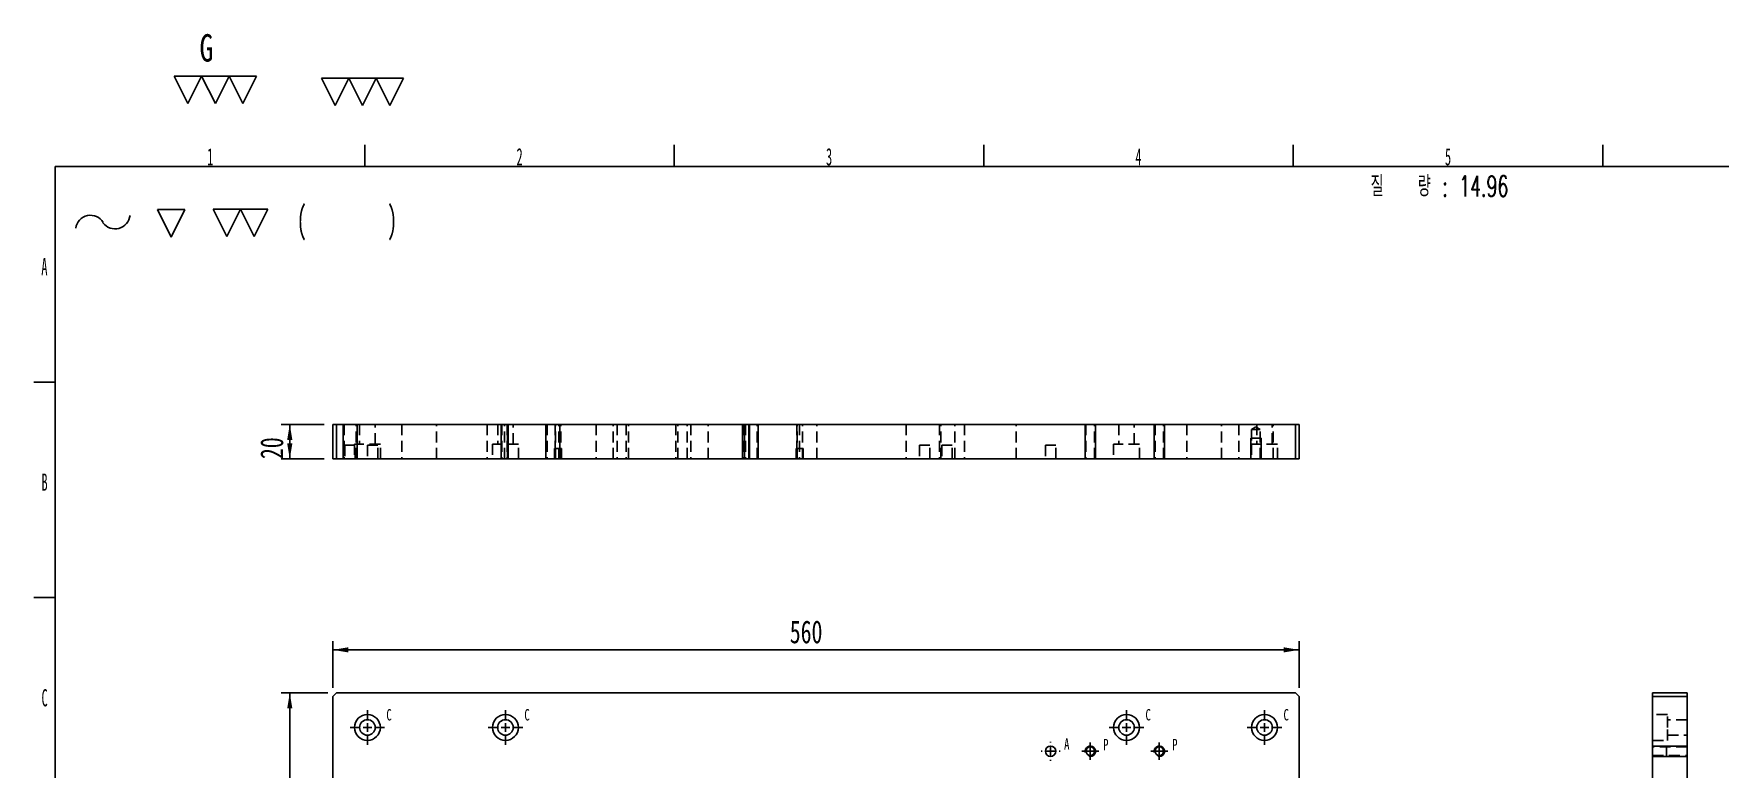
# Model space of a CAD drawing. Header units: millimetres. Extents: x 12 to 1998, y -102 to 1102.
# Drawn here: x 12 to 990, y 676 to 1102 of the extents above; entities that cross this region are included whole.
import ezdxf

# ---------------------------------------------------------------- set-up
doc = ezdxf.new("R2010")
doc.units = ezdxf.units.MM
doc.header["$LTSCALE"] = 5
doc.linetypes.add('CENTERX2', pattern=[20.32, 12.7, -2.54, 2.54, -2.54])
doc.linetypes.add('HIDDEN', pattern=[1.905, 1.27, -0.635])
for name, color, linetype in [('1', 70, 'Continuous'), ('12', 4, 'Continuous'), ('2', 2, 'HIDDEN'), ('3', 1, 'CENTERX2'), ('8', 4, 'Continuous')]:
    doc.layers.add(name, color=color, linetype=linetype)
doc.styles.add('SLDTEXTSTYLE13', font='TXT', dxfattribs={"width": 0.75})
doc.styles.add('SLDTEXTSTYLE18', font='TXT', dxfattribs={"width": 0.623077, "bigfont": 'bigfont'})
doc.styles.add('SLDTEXTSTYLE3', font='TXT', dxfattribs={"width": 0.7})
doc.styles.add('SLDTEXTSTYLE4', font='TXT', dxfattribs={"width": 0.54})
doc.styles.add('SLDTEXTSTYLE6', font='TXT', dxfattribs={"width": 0.525})
doc.dimstyles.new('SLDDIMSTYLE0', dxfattribs={"dimtxt": 15.141195, "dimasz": 9, "dimexe": 0, "dimexo": 0.0625, "dimgap": 3.785299, "dimtad": 1, "dimrnd": 1e-09, "dimzin": 12, "dimdsep": 46, "dimtxsty": 'SLDTEXTSTYLE3', "dimsah": 1, "dimcen": 0.09, "dimadec": 0, "dimazin": 3, "dimtfac": 1, "dimtdec": 3, "dimtofl": 0, "dimtmove": 0, "dimatfit": 3, "dimfxl": 0, "dimfrac": 2, "dimtolj": 1, "dimtzin": 12, "dimarcsym": 0})

# ---------------------------------------------------------------- blocks, each defined once
blk = doc.blocks.new('블록15')
for p, q in [((204.36, 1025.1), (204.36, 1037.6)), ((383.74, 1025.1), (383.74, 1037.6)), ((563.12, 1025.1), (563.12, 1037.6)), ((742.49, 1025.1), (742.49, 1037.6)), ((921.87, 1025.1), (921.87, 1037.6)), ((1460, 1025.1), (24.99, 1025.1)), ((24.99, 1025.1), (24.99, 25.09)), ((24.99, 900.09), (12.48, 900.09)), ((24.99, 775.09), (12.48, 775.09))]:
    blk.add_line(p, q)
blk = doc.blocks.new('SW_SFSYMBOL_0')
at = {"layer": '12', "color": 0}
for p, q in [((-15.875, 0), (-23.8125, 15.875)), ((-23.8125, 15.875), (-7.9375, 15.875)), ((-15.875, 0), (-7.9375, 15.875)), ((0, 0), (-7.9375, 15.875)), ((-7.9375, 15.875), (7.9375, 15.875)), ((0, 0), (7.9375, 15.875)), ((15.875, 0), (7.9375, 15.875)), ((7.9375, 15.875), (23.8125, 15.875)), ((15.875, 0), (23.8125, 15.875))]:
    blk.add_line(p, q, dxfattribs=at)
blk = doc.blocks.new('SW_SFSYMBOL_1')
at = {"layer": '12', "color": 0}
for centre, radius, start, end in [((0, 0), 8.6127, 31.2184028, 172.5868043), ((14.1605, 9.525), 8.7831, 216.6561084, 353.7741709)]:
    blk.add_arc(centre, radius, start, end, dxfattribs=at)
blk = doc.blocks.new('SW_SFSYMBOL_2')
at = {"layer": '12', "color": 0}
for p, q in [((-15.875, 0), (-23.8125, 15.875)), ((-23.8125, 15.875), (-7.9375, 15.875)), ((-15.875, 0), (-7.9375, 15.875)), ((0, 0), (-7.9375, 15.875)), ((-7.9375, 15.875), (7.9375, 15.875)), ((0, 0), (7.9375, 15.875))]:
    blk.add_line(p, q, dxfattribs=at)
blk = doc.blocks.new('SW_SFSYMBOL_3')
at = {"layer": '12', "color": 0}
for p, q in [((0, 0), (-7.9375, 15.875)), ((-7.9375, 15.875), (7.9375, 15.875)), ((0, 0), (7.9375, 15.875))]:
    blk.add_line(p, q, dxfattribs=at)
blk = doc.blocks.new('SW_SFSYMBOL_4')
at = {"layer": '12', "color": 0}
for p, q in [((-6.65, -19.84), (-14.59, -3.97)), ((-14.59, -3.97), (1.29, -3.97)), ((-6.65, -19.84), (1.29, -3.97)), ((9.23, -19.84), (1.29, -3.97)), ((1.29, -3.97), (17.16, -3.97)), ((9.23, -19.84), (17.16, -3.97)), ((25.1, -19.84), (17.16, -3.97)), ((17.16, -3.97), (33.04, -3.97)), ((25.1, -19.84), (33.04, -3.97))]:
    blk.add_line(p, q, dxfattribs=at)
at = {"layer": '12', "color": 0, "insert": (0, 20.46), "char_height": 15.88, "attachment_point": 1, "style": 'SLDTEXTSTYLE13'}
blk.add_mtext('G', dxfattribs=at)
blk = doc.blocks.new('_D')
at = {"layer": '1'}
for p, q in [((185.89, 722.77), (185.89, 749.77)), ((185.89, 744.77), (745.89, 744.77)), ((745.89, 722.77), (745.89, 749.77))]:
    blk.add_line(p, q, dxfattribs=at)
for points in [[(185.89, 744.77), (194.89, 743.27), (194.89, 746.27)], [(745.89, 744.77), (736.89, 746.27), (736.89, 743.27)]]:
    blk.add_solid(points, dxfattribs=at)
at = {"layer": '1', "insert": (450.71, 761.82), "char_height": 13.229, "attachment_point": 1, "style": 'SLDTEXTSTYLE3'}
blk.add_mtext('560', dxfattribs=at)
blk = doc.blocks.new('_D_1')
at = {"layer": '1'}
for p, q in [((182.89, 719.77), (155.89, 719.77)), ((160.89, 719.77), (160.89, 169.77)), ((182.89, 169.77), (155.89, 169.77))]:
    blk.add_line(p, q, dxfattribs=at)
for points in [[(160.89, 719.77), (159.39, 710.77), (162.39, 710.77)], [(160.89, 169.77), (162.39, 178.77), (159.39, 178.77)]]:
    blk.add_solid(points, dxfattribs=at)
at = {"layer": '1', "insert": (143.83, 429.59), "char_height": 13.229, "attachment_point": 1, "rotation": 90, "style": 'SLDTEXTSTYLE3'}
blk.add_mtext('550', dxfattribs=at)
blk = doc.blocks.new('SW_CENTERMARKSYMBOL_36')
at = {"layer": '3', "color": 0}
for p, q in [((0, 5), (0, 10)), ((-5, 0), (-10, 0)), ((0, 0), (-2.5, 0)), ((0, 0), (0, 2.5)), ((0, 0), (0, -2.5)), ((0, 0), (2.5, 0)), ((5, 0), (10, 0)), ((0, -5), (0, -10))]:
    blk.add_line(p, q, dxfattribs=at)
blk = doc.blocks.new('SW_CENTERMARKSYMBOL_38')
at = {"layer": '3', "color": 0}
for p, q in [((0, 5), (0, 10)), ((-5, 0), (-10, 0)), ((0, 0), (-2.5, 0)), ((0, 0), (0, 2.5)), ((0, 0), (0, -2.5)), ((0, 0), (2.5, 0)), ((5, 0), (10, 0)), ((0, -5), (0, -10))]:
    blk.add_line(p, q, dxfattribs=at)
blk = doc.blocks.new('SW_CENTERMARKSYMBOL_48')
at = {"layer": '3', "color": 0}
for p, q in [((0, 5), (0, 10)), ((-5, 0), (-10, 0)), ((0, 0), (-2.5, 0)), ((0, 0), (0, 2.5)), ((0, 0), (0, -2.5)), ((0, 0), (2.5, 0)), ((5, 0), (10, 0)), ((0, -5), (0, -10))]:
    blk.add_line(p, q, dxfattribs=at)
blk = doc.blocks.new('SW_CENTERMARKSYMBOL_51')
at = {"layer": '3', "color": 0}
for p, q in [((0, 5), (0, 10)), ((-5, 0), (-10, 0)), ((0, 0), (-2.5, 0)), ((0, 0), (0, 2.5)), ((0, 0), (0, -2.5)), ((0, 0), (2.5, 0)), ((5, 0), (10, 0)), ((0, -5), (0, -10))]:
    blk.add_line(p, q, dxfattribs=at)
blk = doc.blocks.new('SW_CENTERMARKSYMBOL_57')
at = {"layer": '3', "color": 0}
for p, q in [((-2.5, 0), (-5, 0)), ((0, 0), (-2.5, 0)), ((0, 2.5), (0, 5)), ((0, 0), (0, 2.5)), ((0, 0), (0, -2.5)), ((0, 0), (2.5, 0)), ((2.5, 0), (5, 0)), ((0, -2.5), (0, -5))]:
    blk.add_line(p, q, dxfattribs=at)
blk = doc.blocks.new('SW_CENTERMARKSYMBOL_60')
at = {"layer": '3', "color": 0}
for p, q in [((-2.5, 0), (-5, 0)), ((0, 0), (-2.5, 0)), ((0, 2.5), (0, 5)), ((0, 0), (0, 2.5)), ((0, 0), (0, -2.5)), ((0, 0), (2.5, 0)), ((2.5, 0), (5, 0)), ((0, -2.5), (0, -5))]:
    blk.add_line(p, q, dxfattribs=at)
blk = doc.blocks.new('SW_CENTERMARKSYMBOL_68')
at = {"layer": '3', "color": 0}
for p, q in [((-5, 0), (-5.5, 0)), ((0, 0), (-2.5, 0)), ((0, 5), (0, 5.5)), ((0, 0), (0, 2.5)), ((0, 0), (0, -2.5)), ((0, 0), (2.5, 0)), ((5, 0), (5.5, 0)), ((0, -5), (0, -5.5))]:
    blk.add_line(p, q, dxfattribs=at)
blk = doc.blocks.new('_D_4')
at = {"layer": '1'}
for p, q in [((180.89, 875.53), (155.89, 875.53)), ((160.89, 855.53), (160.89, 875.53)), ((180.89, 855.53), (155.89, 855.53))]:
    blk.add_line(p, q, dxfattribs=at)
for points in [[(160.89, 875.53), (159.39, 866.53), (162.39, 866.53)], [(160.89, 855.53), (162.39, 864.53), (159.39, 864.53)]]:
    blk.add_solid(points, dxfattribs=at)
at = {"layer": '1', "insert": (143.83, 855.42), "char_height": 13.229, "attachment_point": 1, "rotation": 90, "style": 'SLDTEXTSTYLE3'}
blk.add_mtext('20', dxfattribs=at)

msp = doc.modelspace()

# ---------------------------------------------------------------- linework, layer by layer
at = {"color": 7, "linetype": 'Continuous', "lineweight": 25}
for p, q in [((185.886, 855.533), (185.886, 875.533)), ((185.886, 875.533), (187.886, 875.533)), ((187.886, 875.533), (187.886, 855.533)), ((743.886, 875.533), (187.886, 875.533)), ((743.886, 855.533), (743.886, 875.533)), ((743.886, 875.533), (745.886, 875.533)), ((745.886, 875.533), (745.886, 855.533)), ((187.886, 855.533), (185.886, 855.533)), ((743.886, 855.533), (187.886, 855.533)), ((745.886, 855.533), (743.886, 855.533)), ((187.886, 719.77), (185.886, 717.77)), ((185.886, 717.77), (185.886, 171.77)), ((743.886, 719.77), (187.886, 719.77)), ((745.886, 717.77), (743.886, 719.77)), ((745.886, 171.77), (745.886, 717.77)), ((950.774, 719.77), (970.774, 719.77)), ((950.774, 717.77), (950.774, 719.77)), ((950.774, 171.77), (950.774, 717.77)), ((970.774, 717.77), (950.774, 717.77)), ((970.774, 719.77), (970.774, 717.77)), ((970.774, 171.77), (970.774, 717.77))]:
    msp.add_line(p, q, dxfattribs=at)
for centre, radius in [((205.886, 699.77), 7.5), ((205.886, 699.77), 4.5), ((285.886, 699.77), 7.5), ((285.886, 699.77), 4.5), ((645.886, 699.77), 7.5), ((645.886, 699.77), 4.5), ((725.886, 699.77), 7.5), ((725.886, 699.77), 4.5), ((601.886, 685.97), 3), ((624.886, 685.97), 2.5), ((664.886, 685.97), 2.5)]:
    msp.add_circle(centre, radius, dxfattribs=at)
at = {"layer": '2'}
for p, q in [((192.486, 875.533), (192.486, 855.533)), ((199.286, 855.533), (199.286, 875.533)), ((201.386, 875.533), (201.386, 864.133)), ((210.386, 864.133), (210.386, 875.533)), ((225.886, 875.533), (225.886, 855.533)), ((245.886, 855.533), (245.886, 875.533)), ((275.386, 875.533), (275.386, 855.533)), ((281.386, 875.533), (281.386, 864.133)), ((283.736, 875.533), (283.736, 855.533)), ((285.386, 855.533), (285.386, 875.533)), ((286.886, 875.533), (286.886, 855.533)), ((287.036, 855.533), (287.036, 875.533)), ((290.386, 864.133), (290.386, 875.533)), ((309.986, 875.533), (309.986, 855.533)), ((314.736, 875.533), (314.736, 855.533)), ((314.886, 855.533), (314.886, 875.533)), ((316.786, 855.533), (316.786, 875.533)), ((318.036, 855.533), (318.036, 875.533)), ((338.386, 875.533), (338.386, 855.533)), ((348.386, 855.533), (348.386, 875.533)), ((350.586, 875.533), (350.586, 855.533)), ((355.886, 875.533), (355.886, 855.533)), ((357.186, 855.533), (357.186, 875.533)), ((384.586, 875.533), (384.586, 855.533)), ((385.886, 855.533), (385.886, 875.533)), ((391.186, 855.533), (391.186, 875.533)), ((393.386, 875.533), (393.386, 855.533)), ((403.386, 855.533), (403.386, 875.533)), ((423.736, 875.533), (423.736, 855.533)), ((424.986, 875.533), (424.986, 855.533)), ((426.886, 875.533), (426.886, 855.533)), ((427.036, 855.533), (427.036, 875.533)), ((431.786, 855.533), (431.786, 875.533)), ((454.736, 875.533), (454.736, 855.533)), ((454.886, 855.533), (454.886, 875.533)), ((456.386, 875.533), (456.386, 855.533)), ((458.036, 855.533), (458.036, 875.533)), ((466.386, 855.533), (466.386, 875.533)), ((518.186, 875.533), (518.186, 855.533)), ((537.386, 875.533), (537.386, 855.533)), ((538.186, 855.533), (538.186, 875.533)), ((546.386, 855.533), (546.386, 875.533)), ((551.886, 875.533), (551.886, 855.533)), ((581.886, 855.533), (581.886, 875.533)), ((622.386, 875.533), (622.386, 855.533)), ((627.386, 855.533), (627.386, 875.533)), ((641.386, 875.533), (641.386, 864.133)), ((650.386, 864.133), (650.386, 875.533)), ((662.386, 875.533), (662.386, 855.533)), ((667.386, 855.533), (667.386, 875.533)), ((680.886, 875.533), (680.886, 855.533)), ((700.886, 855.533), (700.886, 875.533)), ((710.886, 875.533), (710.886, 855.533)), ((720.886, 874.035), (718.386, 872.533)), ((723.386, 872.533), (718.386, 872.533)), ((718.386, 872.533), (718.386, 864.133)), ((723.386, 872.533), (720.886, 874.035)), ((721.386, 875.533), (721.386, 864.133)), ((723.386, 855.533), (723.386, 872.533)), ((730.386, 864.133), (730.386, 875.533)), ((730.886, 855.533), (730.886, 875.533)), ((198.886, 863.533), (192.886, 863.533)), ((192.886, 863.533), (192.886, 855.533)), ((213.386, 864.133), (198.386, 864.133)), ((198.386, 864.133), (198.386, 855.533)), ((198.886, 855.533), (198.886, 863.533)), ((211.886, 863.533), (205.886, 863.533)), ((205.886, 863.533), (205.886, 855.533)), ((211.886, 855.533), (211.886, 863.533)), ((213.386, 855.533), (213.386, 864.133)), ((293.386, 864.133), (278.386, 864.133)), ((278.386, 864.133), (278.386, 855.533)), ((293.386, 855.533), (293.386, 864.133)), ((531.886, 863.533), (525.886, 863.533)), ((525.886, 863.533), (525.886, 855.533)), ((531.886, 855.533), (531.886, 863.533)), ((544.886, 863.533), (538.886, 863.533)), ((538.886, 863.533), (538.886, 855.533)), ((544.886, 855.533), (544.886, 863.533)), ((604.886, 863.533), (598.886, 863.533)), ((598.886, 863.533), (598.886, 855.533)), ((604.886, 855.533), (604.886, 863.533)), ((653.386, 864.133), (638.386, 864.133)), ((638.386, 864.133), (638.386, 855.533)), ((653.386, 855.533), (653.386, 864.133)), ((733.386, 864.133), (718.386, 864.133)), ((718.386, 864.133), (718.386, 855.533)), ((733.386, 855.533), (733.386, 864.133)), ((959.374, 707.27), (950.774, 707.27)), ((959.374, 699.77), (959.374, 707.27)), ((970.774, 704.27), (959.374, 704.27)), ((959.374, 692.27), (959.374, 699.77)), ((959.374, 695.27), (970.774, 695.27)), ((950.774, 692.27), (959.374, 692.27)), ((958.774, 688.97), (950.774, 688.97)), ((970.774, 688.47), (950.774, 688.47)), ((958.774, 682.97), (958.774, 688.97)), ((950.774, 683.47), (970.774, 683.47)), ((950.774, 682.97), (958.774, 682.97))]:
    msp.add_line(p, q, dxfattribs=at)
at = {"layer": '8'}
for p, q in [((191.886, 875.533), (191.886, 855.533)), ((199.886, 855.533), (199.886, 875.533)), ((283.386, 875.533), (283.386, 855.533)), ((287.386, 855.533), (287.386, 875.533)), ((309.386, 875.533), (309.386, 855.533)), ((317.386, 855.533), (317.386, 875.533)), ((423.386, 875.533), (423.386, 855.533)), ((424.386, 875.533), (424.386, 855.533)), ((427.386, 855.533), (427.386, 875.533)), ((432.386, 855.533), (432.386, 875.533)), ((621.886, 875.533), (621.886, 855.533)), ((627.886, 855.533), (627.886, 875.533)), ((661.886, 875.533), (661.886, 855.533)), ((667.886, 855.533), (667.886, 875.533)), ((314.386, 861.533), (314.386, 855.533)), ((314.386, 861.533), (314.538, 861.533)), ((314.538, 861.533), (318.386, 861.533)), ((318.386, 855.533), (318.386, 861.533)), ((454.386, 861.533), (454.386, 855.533)), ((454.386, 861.533), (454.538, 861.533)), ((458.386, 855.533), (458.386, 861.533)), ((717.886, 867.533), (717.886, 855.533)), ((717.886, 867.533), (718.066, 867.533)), ((718.066, 867.533), (723.886, 867.533)), ((723.886, 855.533), (723.886, 867.533)), ((970.774, 688.97), (950.774, 688.97)), ((950.774, 682.97), (970.774, 682.97))]:
    msp.add_line(p, q, dxfattribs=at)
for centre in [(624.886, 685.97), (664.886, 685.97)]:
    msp.add_arc(centre, 3, 255, 195, dxfattribs=at)
msp.add_open_spline([(454.538, 861.533), (454.971, 861.533), (455.62, 861.533), (456.386, 861.533), (457.151, 861.533), (457.8, 861.533), (458.233, 861.533), (458.386, 861.533), (458.355, 861.533), (458.386, 861.533)], degree=3, knots=[0, 0, 0, 0, 0.1428764, 0.2857304, 0.4285843, 0.5714382, 0.7142921, 0.8571461, 1, 1, 1, 1], dxfattribs=at)

# ---------------------------------------------------------------- block references
at = {"color": 7, "linetype": 'Continuous'}
msp.add_blockref('블록15', (0, 0), dxfattribs=at)
at = {"layer": '12'}
for name, p in [('SW_SFSYMBOL_4', (108.528, 1081.351)), ('SW_SFSYMBOL_0', (202.997, 1060.438)), ('SW_SFSYMBOL_1', (45.428, 988.154)), ('SW_SFSYMBOL_3', (92.176, 984.166)), ('SW_SFSYMBOL_2', (140.254, 984.441))]:
    msp.add_blockref(name, p, dxfattribs=at)
at = {"layer": '3'}
for name, p in [('SW_CENTERMARKSYMBOL_51', (205.886, 699.77)), ('SW_CENTERMARKSYMBOL_38', (285.886, 699.77)), ('SW_CENTERMARKSYMBOL_36', (645.886, 699.77)), ('SW_CENTERMARKSYMBOL_48', (725.886, 699.77)), ('SW_CENTERMARKSYMBOL_68', (601.886, 685.97)), ('SW_CENTERMARKSYMBOL_57', (624.886, 685.97)), ('SW_CENTERMARKSYMBOL_60', (664.886, 685.97))]:
    msp.add_blockref(name, p, dxfattribs=at)

# ---------------------------------------------------------------- texts
at = {"layer": '12'}
for s, insert, char_height, attachment_point, style in [('1', (114.783, 1035.753), 10, 2, 'SLDTEXTSTYLE6'), ('2', (294.095, 1035.753), 10, 2, 'SLDTEXTSTYLE6'), ('3', (473.479, 1035.753), 10, 2, 'SLDTEXTSTYLE6'), ('4', (652.822, 1035.753), 10, 2, 'SLDTEXTSTYLE6'), ('5', (832.226, 1035.753), 10, 2, 'SLDTEXTSTYLE6'), ('질   량 : 14.96', (787.36, 1019.603), 11.90625, 1, 'SLDTEXTSTYLE18'), ('(        )', (164.884, 1002.17), 15.875, 1, 'SLDTEXTSTYLE4'), ('A', (18.669, 972.002), 10, 2, 'SLDTEXTSTYLE6'), ('B', (18.768, 847.001), 10, 2, 'SLDTEXTSTYLE6'), ('C', (18.781, 721.999), 10, 2, 'SLDTEXTSTYLE6'), ('C', (216.846, 710.438), 6.615, 1, 'SLDTEXTSTYLE3'), ('C', (296.846, 710.438), 6.615, 1, 'SLDTEXTSTYLE3'), ('C', (656.846, 710.438), 6.615, 1, 'SLDTEXTSTYLE3'), ('C', (736.846, 710.438), 6.615, 1, 'SLDTEXTSTYLE3'), ('A', (609.664, 693.456), 6.615, 1, 'SLDTEXTSTYLE3'), ('P', (632.31, 693.102), 6.615, 1, 'SLDTEXTSTYLE3'), ('P', (672.31, 693.102), 6.615, 1, 'SLDTEXTSTYLE3')]:
    msp.add_mtext(s, dxfattribs=dict(at, insert=insert, char_height=char_height, attachment_point=attachment_point, style=style))

# ---------------------------------------------------------------- dimensions: what is measured, and where the dimension line sits
at = {"layer": '1'}
for base, p1, p2, picture, middle in [((160.886, 875.533), (185.886, 855.533), (185.886, 875.533), '_D_4', (160.886, 865.533)), ((160.886, 169.77), (187.886, 719.77), (187.886, 169.77), '_D_1', (160.886, 444.77))]:
    dim = msp.add_linear_dim(base=base, p1=p1, p2=p2, angle=90, dimstyle='SLDDIMSTYLE0', dxfattribs=at)
    dim.commit()
    dim.dimension.update_dxf_attribs({"geometry": picture, "text_midpoint": middle, "dimtype": 160})
dim = msp.add_linear_dim(base=(745.886, 744.77), p1=(185.886, 717.77), p2=(745.886, 717.77), dimstyle='SLDDIMSTYLE0', dxfattribs=at)
dim.commit()
dim.dimension.update_dxf_attribs({"geometry": '_D', "text_midpoint": (465.886, 744.77), "dimtype": 160})

doc.saveas('drawing.dxf')
